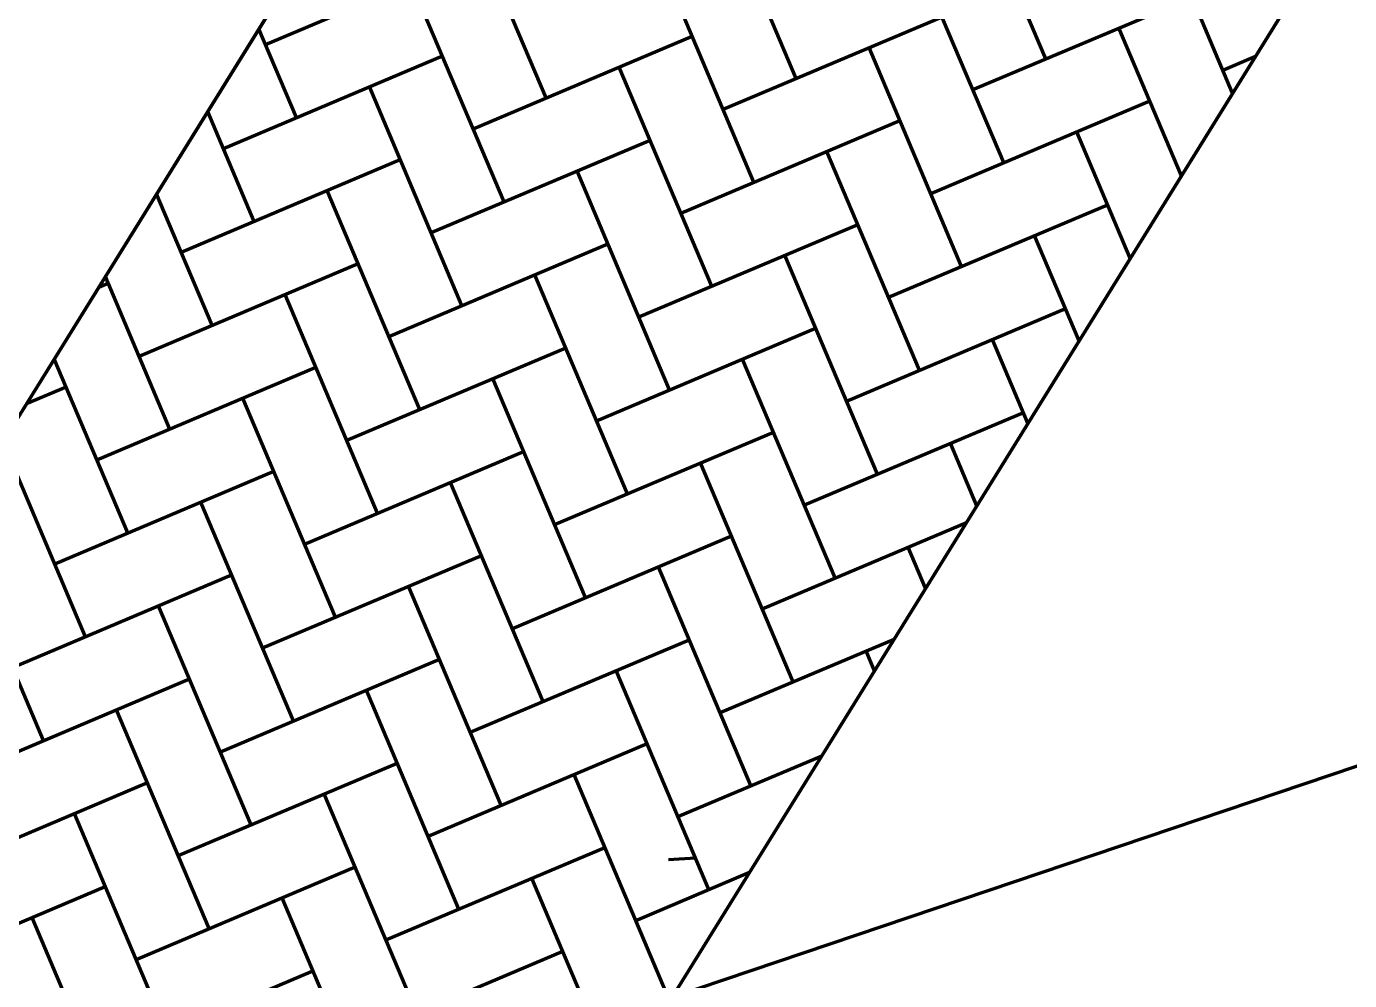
# Model space of a CAD drawing. Header units: millimetres. Extents: x 111 to 1506, y 14 to 566.
# Drawn here: x 221.137 to 224.209, y 168.573 to 170.788 of the extents above; entities that cross this region are included whole.
import ezdxf

# ---------------------------------------------------------------- set-up
doc = ezdxf.new("R2010")
doc.units = ezdxf.units.MM
doc.layers.add('G', color=254, linetype='Continuous', lineweight=5)

msp = doc.modelspace()

# ---------------------------------------------------------------- linework, layer by layer
at = {"lineweight": 211, "ltscale": 1000}
for p, q in [((216.07367, 161.74658), (229.32999, 183.12471)), ((217.41941, 160.12171), (230.76998, 181.65183))]:
    msp.add_line(p, q, dxfattribs=at)
at = {"lineweight": 100, "ltscale": 1000}
for p, q in [((229.32999, 183.12471), (216.07367, 161.74658)), ((217.41941, 160.12171), (230.76998, 181.65183)), ((225.63148, 169.54456), (222.63559, 168.53371)), ((222.69048, 168.85692), (222.62757, 168.85268))]:
    msp.add_line(p, q, dxfattribs=at)
for points in [[(216.07367, 161.74658), (215.98876, 161.8491), (221.75725, 190.87038), (229.32999, 183.12471), (216.07367, 161.74658)], [(217.41941, 160.12171), (221.79096, 156.11646), (232.69441, 179.68346), (230.76998, 181.65183), (217.41941, 160.12171)]]:
    msp.add_lwpolyline(points, dxfattribs=at)
at = {"layer": 'G', "linetype": 'Continuous', "lineweight": 100, "ltscale": 1000}
for p, q in [((223.50393, 170.71315), (223.28901, 171.22159)), ((222.92385, 170.66771), (222.70892, 171.17615)), ((222.34377, 170.62226), (222.12884, 171.1307)), ((223.93734, 170.63301), (223.77125, 171.02592)), ((223.4061, 170.47203), (223.19117, 170.98047)), ((221.69205, 170.74629), (222.20049, 170.96122)), ((222.82601, 170.42658), (222.61109, 170.93502)), ((222.24593, 170.38114), (222.03101, 170.88958)), ((223.33445, 170.64151), (223.84289, 170.85644)), ((222.75437, 170.59606), (223.26281, 170.81099)), ((221.76369, 170.57681), (221.67674, 170.7825)), ((222.17429, 170.55062), (222.68273, 170.76554)), ((223.81855, 170.44145), (223.67341, 170.7848)), ((223.30826, 170.23091), (223.09333, 170.73935)), ((221.59421, 170.50517), (222.10265, 170.7201)), ((223.91453, 170.68696), (223.99078, 170.71919)), ((222.72818, 170.18546), (222.51325, 170.6939)), ((222.1481, 170.14001), (221.93317, 170.64845)), ((223.23662, 170.40039), (223.74506, 170.61532)), ((221.66585, 170.33569), (221.55795, 170.59094)), ((222.65653, 170.35494), (223.16497, 170.56987)), ((223.69977, 170.24988), (223.57558, 170.54367)), ((222.07645, 170.30949), (222.58489, 170.52442)), ((223.21042, 169.98979), (222.99549, 170.49823)), ((221.49637, 170.26405), (222.00481, 170.47897)), ((222.63034, 169.94434), (222.41541, 170.45278)), ((223.8167, 170.44584), (223.8229, 170.44846)), ((221.56801, 170.09457), (221.43916, 170.39938)), ((222.05026, 169.89889), (221.83533, 170.40733)), ((223.13878, 170.15927), (223.64722, 170.3742)), ((222.5587, 170.11382), (223.06714, 170.32875)), ((223.58098, 170.05832), (223.47774, 170.30255)), ((221.97862, 170.06837), (222.48706, 170.2833)), ((221.39853, 170.02292), (221.90697, 170.23785)), ((223.11258, 169.74867), (222.89766, 170.2571)), ((221.47018, 169.85344), (221.32038, 170.20781)), ((222.5325, 169.70322), (222.31758, 170.21166)), ((221.30511, 170.1832), (221.32689, 170.1924)), ((221.95242, 169.65777), (221.73749, 170.16621)), ((223.04094, 169.91815), (223.54938, 170.13307)), ((222.46086, 169.8727), (222.9693, 170.08763)), ((223.4622, 169.86675), (223.3799, 170.06143)), ((221.88078, 169.82725), (222.38922, 170.04218)), ((221.37234, 169.61232), (221.20159, 170.01625)), ((221.3007, 169.7818), (221.80914, 169.99673)), ((223.01475, 169.50754), (222.79982, 170.01598)), ((222.43467, 169.4621), (222.21974, 169.97053)), ((221.13724, 169.91247), (221.22906, 169.95128)), ((221.85458, 169.41665), (221.63966, 169.92509)), ((222.9431, 169.67702), (223.45154, 169.89195)), ((222.36302, 169.63158), (222.87146, 169.8465)), ((221.2745, 169.3712), (221.08281, 169.82469)), ((223.34341, 169.67519), (223.28206, 169.82031)), ((221.78294, 169.58613), (222.29138, 169.80106)), ((221.20286, 169.54068), (221.7113, 169.75561)), ((222.91691, 169.26642), (222.70198, 169.77486)), ((222.33683, 169.22097), (222.1219, 169.72941)), ((221.75675, 169.17553), (221.54182, 169.68396)), ((221.17667, 169.13008), (220.96402, 169.63312)), ((222.84527, 169.4359), (223.31928, 169.63627)), ((222.26519, 169.39045), (222.77363, 169.60538)), ((223.22462, 169.48363), (223.18423, 169.57919)), ((221.6851, 169.34501), (222.19354, 169.55993)), ((222.81907, 169.0253), (222.60415, 169.53374)), ((221.10502, 169.29956), (221.61346, 169.51449)), ((222.23899, 168.97985), (222.02406, 169.48829)), ((221.65891, 168.9344), (221.44398, 169.44284)), ((222.16735, 169.14933), (222.67579, 169.36426)), ((222.74743, 169.19478), (223.1514, 169.36555)), ((221.58727, 169.10388), (222.09571, 169.31881)), ((223.10584, 169.29206), (223.08639, 169.33806)), ((222.72124, 168.78418), (222.50631, 169.29262)), ((221.00719, 169.05844), (221.51563, 169.27336)), ((222.14115, 168.73873), (221.92623, 169.24717)), ((221.56107, 168.69328), (221.34615, 169.20172)), ((222.06951, 168.90821), (222.57795, 169.12314)), ((221.48943, 168.86276), (221.99787, 169.07769)), ((222.64959, 168.95366), (222.98353, 169.09482)), ((222.6234, 168.54306), (222.40847, 169.05149)), ((220.90935, 168.81731), (221.41779, 169.03224)), ((222.04332, 168.49761), (221.82839, 169.00605)), ((221.46324, 168.45216), (221.24831, 168.9606)), ((221.97167, 168.66709), (222.48011, 168.88201)), ((221.39159, 168.62164), (221.90003, 168.83657)), ((222.55176, 168.71253), (222.81565, 168.82409)), ((222.5119, 168.33424), (222.31063, 168.81037)), ((220.81151, 168.57619), (221.31995, 168.79112)), ((221.94548, 168.25648), (221.73055, 168.76492)), ((221.3654, 168.21104), (221.15047, 168.71948)), ((221.87384, 168.42596), (222.38228, 168.64089)), ((221.29376, 168.38052), (221.8022, 168.59544))]:
    msp.add_line(p, q, dxfattribs=at)

doc.saveas('drawing.dxf')
